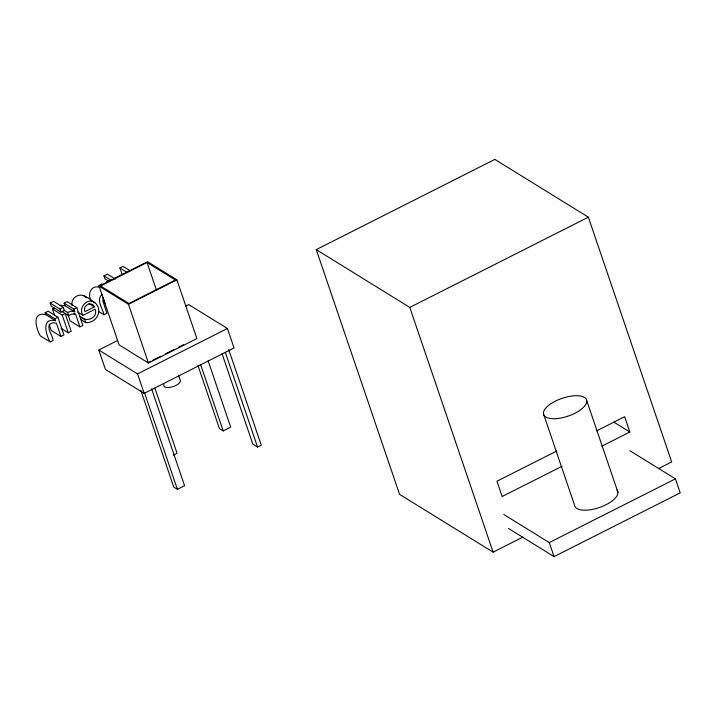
<?xml version="1.0" encoding="UTF-8"?>
<svg xmlns="http://www.w3.org/2000/svg" width="716" height="716" viewBox="0 0 716 716"><rect width="100%" height="100%" fill="white"/><g stroke="black" fill="none" stroke-linecap="round" stroke-linejoin="round"><path stroke-width="1.07" d="M103.346 297.4L102.809 300.81L106.899 313.241L103.945 314.736L98.611 311.442M102.066 294.455C95.658 299.825 102.988 308.802 103.945 314.736M64.001 310.252L67.555 312.453L71.26 311.174L74.768 311.782L73.873 309.151L64.082 303.101L67.036 301.615L76.827 307.656L82.859 325.386L79.906 326.881L70.123 320.84L67.975 314.539M50.156 303.029L53.521 301.338L63.312 307.379L64.359 310.476L61.003 312.176L51.212 306.126L50.156 303.029L59.947 309.079L61.003 312.176M109.485 281.683L105.037 278.936L103.981 275.839L107.346 274.139L115.357 279.088M122.051 274.228L119.921 267.972L123.036 266.397L130.151 270.8M45.135 312.677L54.926 318.727L55.597 320.696L45.806 314.646L45.135 312.677L48.088 311.183L57.88 317.233L63.912 334.963L60.958 336.457L51.176 330.407L49.091 324.294M54.559 315.255L52.429 308.99L54.398 307.996M101.914 283.992L98.96 285.478L99.631 287.447C91.075 284.127 86.69 295.278 91.666 301.364M106.254 281.8L108.223 280.806M99.094 286.158L147.532 261.689L176.888 279.831L196.882 338.552L148.454 363.021L119.089 344.879L99.094 286.158L128.459 304.3L148.454 363.021M147.049 262.486L100.553 285.97L128.943 303.512L175.429 280.019L147.049 262.486L156.33 289.747M59.947 309.079L63.312 307.379M54.926 318.727L57.88 317.233M52.429 308.99L62.22 315.04L65.174 313.545L71.206 331.284L68.253 332.77L61.137 328.375M73.873 309.151L76.827 307.656M61.495 311.165L68.62 315.568L71.546 314.073L75.627 314.297L79.906 326.881M94.315 306.895L85.034 311.585C81.901 305.75 91.863 300.371 94.315 306.895L88.981 303.602M77.597 312.024L82.94 315.326L95.094 309.187C98.736 318.432 84.757 323.176 79.539 315.998M79.369 316.087L84.873 319.291M45.806 314.646C31.173 311.415 36.176 328.868 40.338 335.885L50.12 341.935L53.073 340.44C52.975 335.464 46.093 328.644 50.201 323.963A5.907 5.093 -58.3 0 1 53.646 322.827L56.457 323.22L60.958 336.457M128.459 304.3L176.888 279.831M185.739 306.081L188.711 304.577L227.428 328.501L234.051 347.958L144.176 393.37L105.449 369.447L98.826 349.99L117.594 340.512M523.047 537.036L493.118 552.152L399.573 494.362L316.257 249.615L494.828 159.391L588.364 217.181L671.68 461.927L658.711 468.488M148.928 362.233L150.906 361.231M152.884 360.238L160.805 356.237M165.745 353.74L173.657 349.739M178.606 347.242L183.556 344.736M98.826 349.99L137.553 373.913L227.428 328.501M316.257 249.615L409.794 307.406L588.364 217.181M173.433 455.081L177.058 453.246L154.844 388M197.938 365.429L219.427 428.571L223.213 430.907L230.704 427.121L208.132 360.828M222.041 353.668L252.846 444.171L257.563 447.088L261.286 445.209L228.681 349.444M140.81 390.265L173.764 487.077L177.389 489.314L184.567 485.69L151.613 388.877M556.806 450.982L496.949 481.224L502.158 496.519L562.015 466.277M596.705 430.817L624.638 416.712L629.847 432.008L601.914 446.122M503.742 514.455L549.288 542.594L675.43 478.861L680.2 492.877L554.059 556.609L508.512 528.471M60.135 305.276L64.986 305.741L74.768 311.782M80.469 319.336L85.813 322.639C95.541 323.399 102.961 311.693 96.141 303.853C90.449 300.04 82.662 291.394 75.395 296.952C72.62 298.832 71.394 302.403 72.056 305.634M55.597 320.696C40.964 317.465 45.967 334.909 50.12 341.935M83.647 295.654L86.35 297.802M94.888 302.591C87.298 297.113 77.847 307.862 82.94 315.326M613.782 422.082L629.847 432.008M629.892 450.722L675.43 478.861M119.921 267.972L127.045 272.366M103.981 275.839L111.105 280.233M73.846 313.196L75.627 314.297M586.789 400.781A22.706 9.38 -18.8 0 1 555.097 418.69A22.706 9.38 -18.8 0 1 553.423 402.177A22.706 9.38 -18.8 0 1 586.789 400.781L617.926 492.241M543.417 413.651L574.554 505.12A22.706 9.38 -18.8 0 0 600.026 507.295A22.706 9.38 -18.8 0 0 616.932 489.995M549.288 542.594L554.059 556.609M409.794 307.406L493.118 552.152M225.325 352.37L257.563 447.088M200.641 364.614L223.213 430.907M178.669 375.479L180.432 380.661A8.744 3.607 -18.8 0 1 171.357 387.105A8.744 3.607 -18.8 0 1 163.928 384.573M144.435 392.502L177.389 489.314M137.553 373.913L144.176 393.37M103.265 298.125L105.001 303.217M84.703 319.381L85.813 322.639M67.555 312.453L68.62 315.568M64.082 303.101L64.986 305.741M62.22 315.04L68.253 332.77"/></g></svg>
